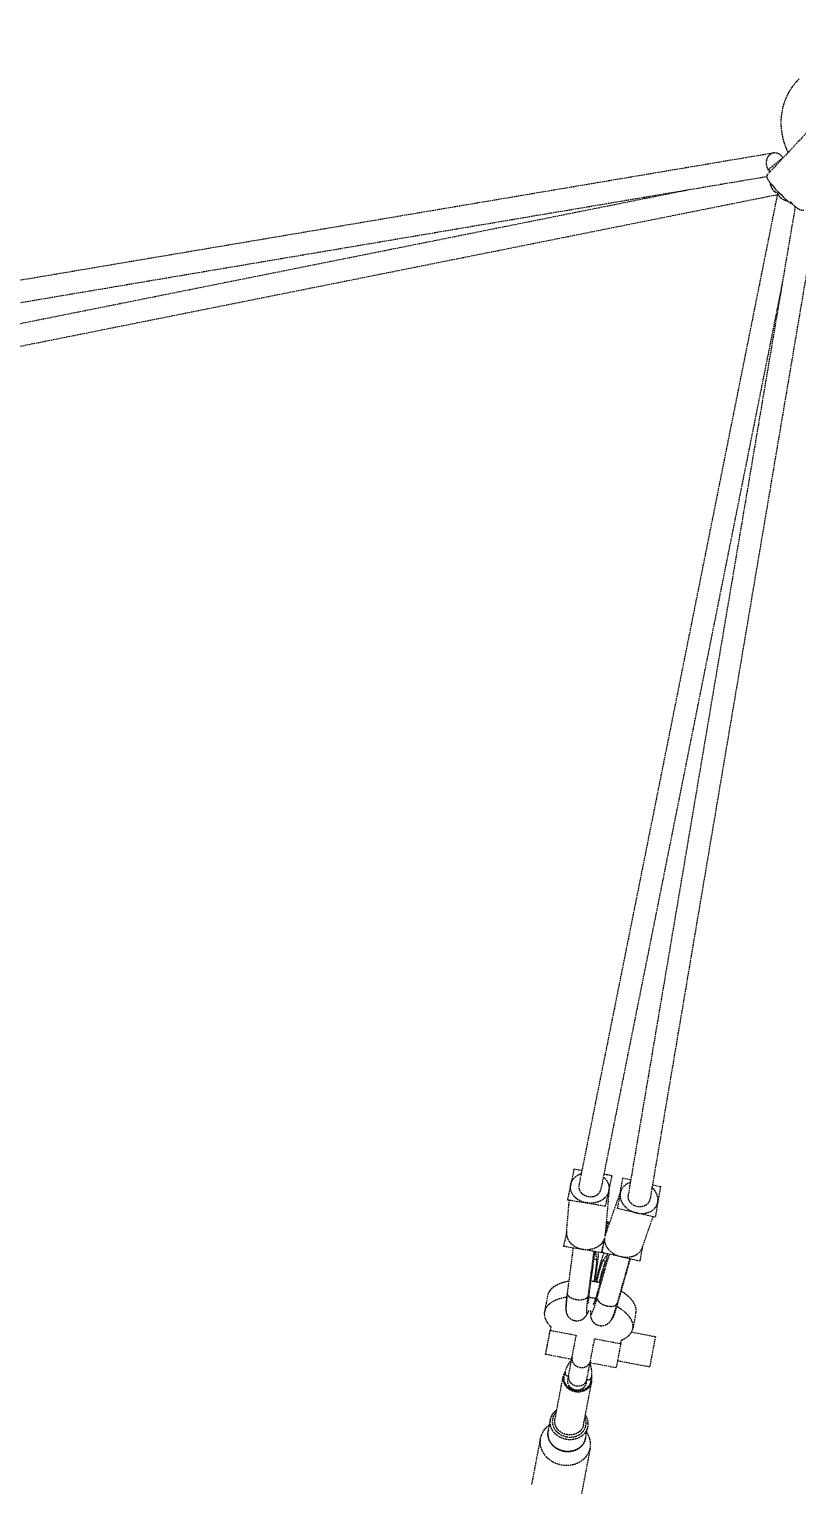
# Model space of a CAD drawing. Header units: millimetres. Extents: x -6347 to 5606, y -5931 to 5534.
# Drawn here: x -2863 to -2208, y -3395 to -2152 of the extents above; entities that cross this region are included whole.
import ezdxf

# ---------------------------------------------------------------- set-up
doc = ezdxf.new("R2010")
doc.units = ezdxf.units.MM
doc.linetypes.add('HIDDEN', pattern=[1.905, 1.27, -0.635])
for name, color, linetype in [('DIKOM_ОБЪЕКТ', 7, 'Continuous'), ('DIKOM_РАЗМЕР_ЗОНА', 7, 'Continuous'), ('DIKOM_РАЗМЕР_ОБЪЕКТА', 7, 'Continuous')]:
    doc.layers.add(name, color=color, linetype=linetype)
doc.styles.add('style1', font='arialbd.ttf', dxfattribs={"width": 0.8})
doc.dimstyles.new('1-50', dxfattribs={"dimtxt": 300, "dimasz": 200, "dimexe": 100, "dimexo": 0, "dimgap": 100, "dimtad": 1, "dimtxsty": 'style1', "dimcen": 200, "dimclrd": 7, "dimclre": 7, "dimclrt": 7, "dimadec": 1, "dimazin": 2, "dimtfac": 1, "dimtmove": 0, "dimatfit": 2, "dimfxl": 0, "dimlwd": 25, "dimlwe": 18, "dimarcsym": 0})

# ---------------------------------------------------------------- blocks, each defined once
blk = doc.blocks.new('*D0')
at = {"layer": 'Defpoints', "color": 0, "transparency": 16777216}
for p in [(-3488.6, -2503.9), (4111.4, -2503.9), (4111.4, -3982.7)]:
    blk.add_point(p, dxfattribs=at)
at = {"layer": 'DIKOM_РАЗМЕР_ОБЪЕКТА', "color": 7, "lineweight": 18, "transparency": 16777216}
for p, q in [((-3488.6, -2503.9), (-3488.6, -4082.7)), ((4111.4, -2503.9), (4111.4, -4082.7))]:
    blk.add_line(p, q, dxfattribs=at)
at = {"layer": 'DIKOM_РАЗМЕР_ОБЪЕКТА', "color": 7, "lineweight": 25, "transparency": 16777216}
blk.add_line((-3288.6, -3982.7), (3911.4, -3982.7), dxfattribs=at)
at = {"layer": 'DIKOM_РАЗМЕР_ОБЪЕКТА', "color": 7, "transparency": 16777216}
for points in [[(-3288.6, -3949.3), (-3288.6, -4016), (-3488.6, -3982.7)], [(3911.4, -3949.3), (3911.4, -4016), (4111.4, -3982.7)]]:
    blk.add_solid(points, dxfattribs=at)
at = {"layer": 'DIKOM_РАЗМЕР_ОБЪЕКТА', "color": 7, "transparency": 16777216, "insert": (275.1, -3652.9), "char_height": 300, "attachment_point": 5, "style": 'style1'}
blk.add_mtext('{\\fArial|b0|i0|c204|p34;\\H1.5x;7600}', dxfattribs=at)
blk = doc.blocks.new('*D1')
at = {"layer": 'Defpoints', "color": 0, "transparency": 16777216}
for p in [(-3966.8, 4036.4), (-2434.4, 4036.4), (-2443.9, -3563.6)]:
    blk.add_point(p, dxfattribs=at)
at = {"layer": 'DIKOM_РАЗМЕР_ОБЪЕКТА', "color": 7, "lineweight": 18, "transparency": 16777216}
for p, q in [((-2434.4, 4036.4), (-4066.8, 4036.4)), ((-2443.9, -3563.6), (-4066.8, -3563.6))]:
    blk.add_line(p, q, dxfattribs=at)
at = {"layer": 'DIKOM_РАЗМЕР_ОБЪЕКТА', "color": 7, "lineweight": 25, "transparency": 16777216}
blk.add_line((-3966.8, -3363.6), (-3966.8, 3836.4), dxfattribs=at)
at = {"layer": 'DIKOM_РАЗМЕР_ОБЪЕКТА', "color": 7, "transparency": 16777216}
for points in [[(-4000.2, 3836.4), (-3933.5, 3836.4), (-3966.8, 4036.4)], [(-4000.2, -3363.6), (-3933.5, -3363.6), (-3966.8, -3563.6)]]:
    blk.add_solid(points, dxfattribs=at)
at = {"layer": 'DIKOM_РАЗМЕР_ОБЪЕКТА', "color": 7, "transparency": 16777216, "insert": (-4296.6, 234), "char_height": 300, "attachment_point": 5, "rotation": 90, "style": 'style1'}
blk.add_mtext('{\\fArial|b0|i0|c204|p34;\\H1.5x;7600}', dxfattribs=at)
blk = doc.blocks.new('*D3')
at = {"layer": 'Defpoints', "color": 0, "transparency": 16777216}
for p in [(-4990.7, -3057.7), (5606.2, -3057.7), (-4990.7, -5831.4)]:
    blk.add_point(p, dxfattribs=at)
at = {"layer": 'DIKOM_РАЗМЕР_ЗОНА', "color": 7, "lineweight": 18, "transparency": 16777216}
for p, q in [((-4990.7, -3057.7), (-4990.7, -5931.4)), ((5606.2, -3057.7), (5606.2, -5931.4))]:
    blk.add_line(p, q, dxfattribs=at)
at = {"layer": 'DIKOM_РАЗМЕР_ЗОНА', "color": 7, "lineweight": 25, "transparency": 16777216}
blk.add_line((5406.2, -5831.4), (-4790.7, -5831.4), dxfattribs=at)
at = {"layer": 'DIKOM_РАЗМЕР_ЗОНА', "color": 7, "transparency": 16777216}
for points in [[(-4790.7, -5798.1), (-4790.7, -5864.7), (-4990.7, -5831.4)], [(5406.2, -5798.1), (5406.2, -5864.7), (5606.2, -5831.4)]]:
    blk.add_solid(points, dxfattribs=at)
at = {"layer": 'DIKOM_РАЗМЕР_ЗОНА', "color": 7, "transparency": 16777216, "insert": (307.7, -5501.6), "char_height": 300, "attachment_point": 5, "style": 'style1'}
blk.add_mtext('{\\fArial|b0|i0|c204|p34;\\H1.5x;10600}', dxfattribs=at)

msp = doc.modelspace()

# ---------------------------------------------------------------- linework, layer by layer
at = {"layer": 'DIKOM_ОБЪЕКТ', "color": 7, "linetype": 'HIDDEN', "lineweight": 15}
for p, q in [((-2159.166, -2197.724), (-2233.035, -2276.579)), ((-3082.384, -2402.027), (-2227.772, -2257.642)), ((-2231.799, -2271.808), (-2219.907, -2262.109)), ((-3078.881, -2420.717), (-2233.37, -2277.869)), ((-3073.889, -2444.081), (-2300.886, -2289.276)), ((-3070.488, -2462.789), (-2224.289, -2293.326)), ((-2224.289, -2293.326), (-2393.752, -3139.525)), ((-2188.605, -2296.809), (-2332.99, -3151.421)), ((-2209.014, -2303.48), (-2351.68, -3147.918)), ((-2220.239, -2369.923), (-2375.044, -3142.926)), ((-2397.924, -3125.698), (-2403.503, -3151.629)), ((-2391.209, -3126.825), (-2397.924, -3125.698)), ((-2365.359, -3131.153), (-2372.449, -3129.969)), ((-2370.939, -3157.085), (-2365.359, -3131.153)), ((-2368.019, -3143.517), (-2371.248, -3181.919)), ((-2360.628, -3159.205), (-2356.22, -3133.031)), ((-2356.22, -3133.031), (-2349.431, -3134.606)), ((-2330.875, -3138.903), (-2324.099, -3140.469)), ((-2324.099, -3140.469), (-2328.507, -3166.644)), ((-2404.234, -3179.592), (-2401.905, -3151.896)), ((-2403.503, -3151.629), (-2387.22, -3154.35)), ((-2387.22, -3154.35), (-2370.939, -3157.085)), ((-2371.097, -3181.987), (-2358.283, -3145.28)), ((-2344.566, -3162.918), (-2360.628, -3159.205)), ((-2328.507, -3166.644), (-2344.566, -3162.918)), ((-2330.554, -3166.169), (-2339.883, -3192.894)), ((-2404.171, -3178.852), (-2406.832, -3191.215)), ((-2371.248, -3181.919), (-2369.348, -3170.639)), ((-2371.107, -3181.985), (-2368.687, -3170.739)), ((-2368.687, -3170.739), (-2370.286, -3170.472)), ((-2369.348, -3170.639), (-2367.301, -3171.114)), ((-2406.832, -3191.215), (-2390.548, -3193.936)), ((-2398.645, -3192.583), (-2403.763, -3231.797)), ((-2390.548, -3193.936), (-2374.267, -3196.671)), ((-2374.267, -3196.671), (-2371.644, -3184.479)), ((-2373.756, -3196.813), (-2371.674, -3184.451)), ((-2339.572, -3192.003), (-2341.635, -3204.251)), ((-2385.858, -3234.794), (-2380.738, -3195.584)), ((-2384.584, -3230.054), (-2380.78, -3201.532)), ((-2380.911, -3202.519), (-2378.738, -3202.883)), ((-2380.78, -3201.532), (-2379.551, -3195.82)), ((-2379.551, -3195.82), (-2378.738, -3202.883)), ((-2378.402, -3236.303), (-2367.645, -3198.226)), ((-2377.908, -3231.404), (-2370.184, -3203.671)), ((-2357.694, -3200.526), (-2373.756, -3196.813)), ((-2369.212, -3197.905), (-2373.289, -3203.978)), ((-2370.776, -3204.561), (-2373.289, -3203.978)), ((-2370.18, -3203.673), (-2370.775, -3204.56)), ((-2370.183, -3203.671), (-2369.212, -3197.905)), ((-2350.421, -3202.213), (-2361.182, -3240.286)), ((-2349.982, -3202.315), (-2360.742, -3240.395)), ((-2341.635, -3204.251), (-2357.694, -3200.526)), ((-2403.313, -3231.872), (-2403.763, -3231.797)), ((-2420.484, -3233.617), (-2423.046, -3247.087)), ((-2385.858, -3234.794), (-2386.304, -3234.719)), ((-2378.402, -3236.303), (-2377.962, -3236.405)), ((-2361.185, -3240.292), (-2360.742, -3240.395)), ((-2404.475, -3245.989), (-2404.614, -3245.966)), ((-2386.713, -3248.965), (-2386.851, -3248.942)), ((-2345.037, -3247.97), (-2347.599, -3261.439)), ((-2417.616, -3260.177), (-2418.182, -3263.151)), ((-2418.182, -3263.151), (-2395.958, -3267.379)), ((-2399.599, -3286.518), (-2395.897, -3267.058)), ((-2348.716, -3264.634), (-2328.394, -3268.5)), ((-2328.394, -3268.5), (-2333.018, -3292.808)), ((-2383.886, -3289.508), (-2380.184, -3270.047)), ((-2380.245, -3270.368), (-2358.022, -3274.596)), ((-2358.022, -3274.596), (-2361.95, -3295.246)), ((-2358.022, -3274.596), (-2357.456, -3271.621)), ((-2399.893, -3288.03), (-2422.11, -3283.804)), ((-2402.588, -3302.231), (-2399.657, -3286.822)), ((-2386.875, -3305.22), (-2383.944, -3289.811)), ((-2361.951, -3295.248), (-2384.168, -3291.022)), ((-2333.35, -3294.553), (-2360.825, -3289.327)), ((-2414.14, -3339.404), (-2407.134, -3302.572)), ((-2405.417, -3298.378), (-2406.247, -3302.74)), ((-2403.101, -3304.929), (-2402.646, -3302.535)), ((-2387.389, -3307.918), (-2386.933, -3305.524)), ((-2382.83, -3302.675), (-2383.659, -3307.037)), ((-2389.779, -3344.038), (-2382.772, -3307.206)), ((-2419.922, -3349.523), (-2418.017, -3339.508)), ((-2426.733, -3355.839), (-2434.218, -3395.186)), ((-2418.927, -3344.182), (-2418.903, -3344.166)), ((-2388.117, -3355.573), (-2386.212, -3345.558)), ((-2387.098, -3350.217), (-2387.081, -3350.24)), ((-2384.101, -3363.949), (-2391.586, -3403.296))]:
    msp.add_line(p, q, dxfattribs=at)
for centre, radius, start, end in [((-2361.147, -3185.471), 10.542, 160.704668, 164.787697), ((-2392.099, -3305.452), 9.498, 349.351776, 14.533311), ((-2405.848, -3341.864), 12.398, 154.062449, 157.165344), ((-2398.395, -3343.281), 12.398, 1.293233, 4.396128)]:
    msp.add_arc(centre, radius, start, end, dxfattribs=at)
for points, weights in [([(-2215.021, -2257.349), (-2232.498, -2221.408), (-2205.762, -2194.609)], [0.894651897157, 0.775972871531, 1]), ([(-2227.437, -2257.585), (-2222.434, -2256.74), (-2219.528, -2262.16)], [1, 0.784063666641, 0.886526647909]), ([(-2404.234, -3179.592), (-2405.233, -3191.476), (-2390.548, -3193.936)], [0.961320503962, 0.727926449381, 1]), ([(-2371.32, -3182.704), (-2371.3, -3182.534), (-2371.285, -3182.362)], [0.970429274114, 0.965782516, 0.961320503962]), ([(-2390.548, -3193.936), (-2374.983, -3196.544), (-2371.626, -3184.278)], [1, 0.716255581437, 0.982273942578]), ([(-2357.694, -3200.526), (-2373.047, -3196.97), (-2371.627, -3184.315)], [1, 0.716259694274, 0.982266230892]), ([(-2339.886, -3192.903), (-2343.69, -3203.768), (-2357.694, -3200.526)], [0.950231035084, 0.73456552045, 1]), ([(-2395.873, -3237.12), (-2403.634, -3235.819), (-2403.314, -3231.872)], [1, 0.726609839127, 0.963591207953]), ([(-2385.301, -3239.987), (-2385.783, -3239.038), (-2384.584, -3230.054)], [0.997283249175, 0.878663298782, 1]), ([(-2386.304, -3234.719), (-2388.108, -3238.42), (-2395.873, -3237.12)], [0.963777950998, 0.726502287882, 1]), ([(-2377.962, -3236.405), (-2377.585, -3240.544), (-2369.926, -3242.318)], [0.963777948469, 0.72650228934, 1]), ([(-2369.926, -3242.318), (-2362.27, -3244.09), (-2361.184, -3240.292)], [1, 0.726608247817, 0.963593966745]), ([(-2399.599, -3286.518), (-2400.894, -3293.322), (-2393.037, -3294.817)], [1, 0.707106781187, 1]), ([(-2393.037, -3294.817), (-2385.181, -3296.311), (-2383.886, -3289.508)], [1, 0.707106781187, 1]), ([(-2333.018, -3292.808), (-2333.353, -3294.568), (-2333.35, -3294.553)], [1, 0.899317956033, 0.867854817293]), ([(-2396.814, -3314.669), (-2408.107, -3312.521), (-2406.247, -3302.74)], [1, 0.707106781187, 1]), ([(-2402.588, -3302.231), (-2403.883, -3309.035), (-2396.026, -3310.53)], [1, 0.707106781187, 1]), ([(-2396.026, -3310.53), (-2388.17, -3312.024), (-2386.875, -3305.22)], [1, 0.707106781187, 1]), ([(-2396.96, -3315.441), (-2384.774, -3317.761), (-2382.764, -3307.207)], [1, 0.707106781187, 1]), ([(-2383.659, -3307.037), (-2385.52, -3316.818), (-2396.814, -3314.669)], [1, 0.707106781187, 1]), ([(-2404.734, -3356.305), (-2420.637, -3353.28), (-2418.017, -3339.508)], [1, 0.707106781187, 1]), ([(-2403.967, -3352.273), (-2416.154, -3349.957), (-2414.149, -3339.402)], [1, 0.707106781187, 1]), ([(-2389.771, -3344.04), (-2391.781, -3354.593), (-2403.967, -3352.273)], [1, 0.707106781187, 1]), ([(-2406.639, -3366.32), (-2422.542, -3363.295), (-2419.922, -3349.523)], [1, 0.707106781187, 1]), ([(-2388.117, -3355.573), (-2390.737, -3369.345), (-2406.639, -3366.32)], [1, 0.707106781187, 1]), ([(-2386.212, -3345.558), (-2388.831, -3359.33), (-2404.734, -3356.305)], [1, 0.707106781187, 1])]:
    msp.add_rational_spline(points, weights, degree=2, dxfattribs=at)
for points, weights, degree, knots in [([(-2230.589, -2273.968), (-2232.799, -2271.65), (-2233.377, -2268.23), (-2234.96, -2258.857), (-2227.437, -2257.585)], [0.855119622063, 0.868698333259, 1, 0.707106781187, 1], 2, [-62.29048944, -62.29048944, -62.29048944, -54.19247327, -54.19247327, -36.12831552, -36.12831552, -36.12831552]), ([(-2233.035, -2276.579), (-2235.257, -2278.951), (-2228.319, -2285.45), (-2228.284, -2285.483), (-2228.249, -2285.515)], [1, 0.707106781186, 1, 0.997912272631, 0.995854307682], 2, [36.12831552, 36.12831552, 36.12831552, 54.19247327, 54.19247327, 54.32123364, 54.32123364, 54.32123364]), ([(-2223.476, -2292.513), (-2228.708, -2291.166), (-2229.988, -2284.773), (-2230.11, -2284.161), (-2230.168, -2283.541)], [0.89176808314, 0.77874421901, 1, 0.998620648369, 1], 2, [-67.83839976, -67.83839976, -67.83839976, -54.19247327, -54.19247327, -52.94720995, -52.94720995, -52.94720995]), ([(-2228.249, -2285.515), (-2226.895, -2287.887), (-2224.474, -2290.276), (-2222.724, -2292.018), (-2220.666, -2293.381)], [0.855611433733, 0.870914077212, 1, 0.995100431487, 1], 2, [46.23111287, 46.23111287, 46.23111287, 54.19247327, 54.19247327, 59.11384713, 59.11384713, 59.11384713]), ([(-2215.054, -2299.141), (-2215.396, -2299.093), (-2215.735, -2299.025), (-2222.129, -2297.745), (-2223.476, -2292.513)], [1, 0.999575728126, 1, 0.778744219034, 0.891768083115], 2, [0, 0, 0, 0.69185878, 0.69185878, 14.33778527, 14.33778527, 14.33778527]), ([(-2220.666, -2293.381), (-2219.298, -2295.317), (-2217.591, -2296.963), (-2214.26, -2300.201), (-2211.339, -2301.292)], [1, 0.995564497329, 1, 0.831628021581, 0.856835964415], 2, [0, 0, 0, 4.72726374, 4.72726374, 15.1115874, 15.1115874, 15.1115874]), ([(-2213.082, -2299.25), (-2211.965, -2300.703), (-2210.657, -2301.987), (-2203.885, -2308.658), (-2201.604, -2306.342)], [1, 0.997561124091, 1, 0.707106781187, 1], 2, [0, 0, 0, 3.65946616, 3.65946616, 21.72362392, 21.72362392, 21.72362392]), ([(-2387.22, -3154.35), (-2403.494, -3151.624), (-2400.705, -3138.665), (-2399.28, -3132.041), (-2391.703, -3129.291)], [1, 0.707106781187, 1, 0.825266909139, 0.859016986072], 2, [62.83185307, 62.83185307, 62.83185307, 94.24777961, 94.24777961, 112.98977018, 112.98977018, 112.98977018]), ([(-2372.908, -3132.261), (-2366.691, -3137.305), (-2368.157, -3144.118), (-2370.945, -3157.077), (-2387.22, -3154.35)], [0.860710725622, 0.821177976352, 1, 0.707106781187, 1], 2, [12.23535424, 12.23535424, 12.23535424, 31.41592654, 31.41592654, 62.83185307, 62.83185307, 62.83185307]), ([(-2393.752, -3139.525), (-2395.245, -3146.98), (-2385.924, -3148.847), (-2376.603, -3150.713), (-2375.11, -3143.258)], [1, 0.707106781187, 1, 0.707106781187, 1], 2, [72.25663103, 72.25663103, 72.25663103, 90.32078879, 90.32078879, 108.38494655, 108.38494655, 108.38494655]), ([(-2349.838, -3137.012), (-2357.277, -3139.352), (-2358.416, -3146.12), (-2360.619, -3159.201), (-2344.566, -3162.918)], [0.85972093963, 0.823499827663, 1, 0.707106781187, 1], 2, [12.4843976, 12.4843976, 12.4843976, 31.41592654, 31.41592654, 62.83185307, 62.83185307, 62.83185307]), ([(-2344.566, -3162.918), (-2328.514, -3166.635), (-2326.311, -3153.555), (-2325.172, -3146.793), (-2331.283, -3141.316)], [1, 0.707106781187, 1, 0.823650973191, 0.859659059889], 2, [62.83185307, 62.83185307, 62.83185307, 94.24777961, 94.24777961, 113.16309657, 113.16309657, 113.16309657]), ([(-2351.737, -3148.254), (-2353.008, -3155.778), (-2343.635, -3157.361), (-2334.262, -3158.945), (-2332.99, -3151.421)], [1, 0.707106781187, 1, 0.707106781187, 1], 2, [72.25663103, 72.25663103, 72.25663103, 90.32078879, 90.32078879, 108.38494655, 108.38494655, 108.38494655]), ([(-2383.012, -3218.305), (-2382.701, -3216.347), (-2382.419, -3214.384), (-2381.852, -3210.538), (-2381.465, -3206.669)], [1, 0.999975095848, 1, 0.999731288833, 1], 2, [0, 0, 0, 3.96566142, 3.96566142, 11.74086274, 11.74086274, 11.74086274]), ([(-2378.738, -3202.883), (-2378.479, -3205.136), (-2379.871, -3214.813), (-2380.363, -3218.224), (-2380.936, -3221.623)], [1, 0.877289544061, 1, 0.999931093529, 1], 2, [-118.74503737, -118.74503737, -118.74503737, -95.63281459, -95.63281459, -88.73997505, -88.73997505, -88.73997505]), ([(-2377.134, -3196.189), (-2377.299, -3201.144), (-2378.881, -3212.075), (-2379.582, -3216.904), (-2380.392, -3221.715)], [0.961094151977, 0.90454754035, 1, 0.999936668219, 1], 2, [6.85564594, 6.85564594, 6.85564594, 33.6395838, 33.6395838, 43.39688796, 43.39688796, 43.39688796]), ([(-2372.349, -3197.138), (-2374.304, -3201.727), (-2377.115, -3212.426), (-2378.35, -3217.138), (-2379.445, -3221.885)], [0.96122019767, 0.904441314684, 1, 0.999889771302, 1], 2, [6.82583904, 6.82583904, 6.82583904, 33.6395838, 33.6395838, 43.38186882, 43.38186882, 43.38186882]), ([(-2373.289, -3203.978), (-2374.59, -3205.916), (-2377.085, -3215.371), (-2377.958, -3218.684), (-2378.727, -3222.023)], [1, 0.877289544061, 1, 0.999881004319, 1], 2, [-118.74503737, -118.74503737, -118.74503737, -95.63281459, -95.63281459, -88.78068337, -88.78068337, -88.78068337]), ([(-2376.204, -3222.562), (-2375.439, -3219.244), (-2374.572, -3215.951), (-2372.076, -3206.496), (-2370.775, -3204.56)], [1, 0.999882362294, 1, 0.877289544061, 1], 2, [0, 0, 0, 6.81001773, 6.81001773, 29.92224051, 29.92224051, 29.92224051]), ([(-2402.404, -3221.383), (-2410.155, -3222.699), (-2414.941, -3225.974), (-2419.639, -3229.189), (-2420.484, -3233.617)], [0.926715377208, 0.936249987292, 1, 0.937351019245, 0.927060895284], 2, [-116.32062387, -116.32062387, -116.32062387, -94.4077034, -94.4077034, -72.87324285, -72.87324285, -72.87324285]), ([(-2403.763, -3231.797), (-2405.478, -3244.842), (-2404.711, -3245.899), (-2404.615, -3246.031), (-2404.478, -3245.913)], [1, 0.88011542477, 1, 0.983342119796, 0.971313441846], 2, [0, 0, 0, 33.6395838, 33.6395838, 38.31378109, 38.31378109, 38.31378109]), ([(-2375.492, -3222.731), (-2377.323, -3222.288), (-2379.173, -3221.937), (-2381.282, -3221.535), (-2383.41, -3221.253)], [1, 0.999697527375, 1, 0.999606292502, 1], 2, [0, 0, 0, 3.76607677, 3.76607677, 8.0587321, 8.0587321, 8.0587321]), ([(-2381.47, -3240.825), (-2381.415, -3240.827), (-2381.367, -3240.798), (-2380.372, -3240.252), (-2377.908, -3231.404)], [1, 0.957564741852, 1, 0.877289544061, 1], 2, [0, 0, 0, 0.10712226, 0.10712226, 23.21934505, 23.21934505, 23.21934505]), ([(-2345.037, -3247.97), (-2344.197, -3243.541), (-2347.386, -3238.825), (-2350.728, -3233.883), (-2357.728, -3229.731)], [0.927060895284, 0.937351019244, 1, 0.93453949518, 0.926242756834], 2, [-219.00873847, -219.00873847, -219.00873847, -197.47427793, -197.47427793, -174.97340655, -174.97340655, -174.97340655]), ([(-2404.161, -3234.964), (-2412.487, -3236.228), (-2417.551, -3239.693), (-2429.947, -3248.176), (-2417.616, -3260.177)], [0.925843774908, 0.932807696345, 1, 0.850077139573, 1], 2, [-117.50384948, -117.50384948, -117.50384948, -94.4077034, -94.4077034, -42.87441613, -42.87441613, -42.87441613]), ([(-2396.96, -3255.21), (-2399.077, -3254.852), (-2400.935, -3253.778), (-2402.301, -3252.123), (-2402.439, -3251.956), (-2402.571, -3251.784), (-2402.696, -3251.607), (-2402.971, -3251.22), (-2403.44, -3250.44), (-2403.969, -3249.137), (-2404.328, -3247.732), (-2404.495, -3246.11), (-2404.513, -3244.164), (-2404.315, -3240.386), (-2403.975, -3237.234), (-2403.698, -3234.896)], [1, 0.95805696044, 0.95805696044, 1, 0.999560891291, 0.999560891291, 1, 1, 1, 1, 1, 1, 1, 1, 1, 1], 3, [0, 0, 0, 0, 6.30195141, 6.30195141, 6.30195141, 6.95134652, 6.95134652, 6.95134652, 8.37802605, 9.67025418, 11.16273177, 12.71455753, 14.55298041, 16.99693589, 24.06088091, 24.06088091, 24.06088091, 24.06088091]), ([(-2385.462, -3246.177), (-2386.426, -3249.422), (-2386.807, -3248.897), (-2387.574, -3247.84), (-2385.858, -3234.794)], [0.940249165869, 0.936670063901, 1, 0.880115424696, 1], 2, [83.14838614, 83.14838614, 83.14838614, 100.9187514, 100.9187514, 134.5583352, 134.5583352, 134.5583352]), ([(-2379.332, -3236.162), (-2380.553, -3235.889), (-2381.783, -3235.655), (-2383.474, -3235.333), (-2385.179, -3235.087)], [1, 0.999866918983, 1, 0.999747348381, 1], 2, [0, 0, 0, 2.50243587, 2.50243587, 5.94617223, 5.94617223, 5.94617223]), ([(-2383.834, -3246.336), (-2384.088, -3249.908), (-2383.372, -3249.594), (-2381.966, -3248.977), (-2378.402, -3236.303)], [0.940466472257, 0.935107762448, 1, 0.880115424696, 1], 2, [82.71000472, 82.71000472, 82.71000472, 100.9187514, 100.9187514, 134.5583352, 134.5583352, 134.5583352]), ([(-2361.231, -3240.46), (-2361.645, -3241.929), (-2362.397, -3244.504), (-2363.52, -3248.004), (-2364.516, -3250.767), (-2365.654, -3253.497), (-2367.152, -3256.11), (-2368.817, -3257.613), (-2369.687, -3258.152), (-2370.219, -3258.487), (-2370.783, -3258.765), (-2371.373, -3258.983), (-2373.012, -3259.589), (-2374.757, -3259.701), (-2376.461, -3259.308)], [1, 1, 1, 1, 1, 1, 1, 1, 1, 0.996408190582, 0.996408190582, 1, 0.972070519493, 0.972070519493, 1], 3, [0, 0, 0, 0, 4.57725479, 8.04312032, 11.03308484, 13.37873323, 16.92406049, 20.0002003, 20.0002003, 20.0002003, 21.88293531, 21.88293531, 21.88293531, 27.0536238, 27.0536238, 27.0536238, 27.0536238]), ([(-2360.742, -3240.395), (-2364.306, -3253.068), (-2365.712, -3253.685), (-2365.781, -3253.718), (-2365.856, -3253.704)], [1, 0.88011542477, 1, 0.949152553908, 1], 2, [0, 0, 0, 33.6395838, 33.6395838, 33.78805579, 33.78805579, 33.78805579]), ([(-2357.456, -3271.621), (-2341.58, -3264.986), (-2349.996, -3252.544), (-2353.613, -3247.195), (-2361.438, -3242.816)], [1, 0.850077139573, 1, 0.929527915448, 0.925307431045], 2, [-249.0075652, -249.0075652, -249.0075652, -197.47427793, -197.47427793, -173.25076614, -173.25076614, -173.25076614]), ([(-2386.851, -3248.942), (-2386.956, -3249.205), (-2387.168, -3249.7), (-2387.625, -3250.618), (-2388.535, -3252.07), (-2389.577, -3253.111), (-2390.363, -3253.673), (-2392.296, -3255.062), (-2394.613, -3255.602), (-2396.96, -3255.21)], [1, 1, 1, 1, 1, 1, 1, 0.948894314775, 0.948894314775, 1], 3, [0, 0, 0, 0, 0.85170846, 1.6126306, 3.07664729, 5.97794697, 5.97794697, 5.97794697, 12.93009726, 12.93009726, 12.93009726, 12.93009726]), ([(-2376.461, -3259.308), (-2378.812, -3258.76), (-2380.772, -3257.349), (-2382.037, -3255.292), (-2382.549, -3254.466), (-2382.878, -3253.649), (-2383.361, -3251.954), (-2383.454, -3251.191), (-2383.527, -3250.198), (-2383.54, -3249.899), (-2383.546, -3249.604)], [1, 0.948638570294, 0.948638570294, 1, 1, 1, 1, 1, 1, 1, 1], 3, [0, 0, 0, 0, 7.05365335, 7.05365335, 7.05365335, 10.29643976, 10.29643976, 14.14944282, 14.14944282, 15.7665041, 15.7665041, 15.7665041, 15.7665041]), ([(-2422.11, -3283.8), (-2422.123, -3283.873), (-2421.943, -3282.927), (-2421.07, -3278.338), (-2418.182, -3263.151)], [0.917148615482, 0.944765743655, 1, 0.779062974618, 1], 2, [86.96206105, 86.96206105, 86.96206105, 94.86770296, 94.86770296, 126.49027061, 126.49027061, 126.49027061]), ([(-2399.89, -3288.029), (-2404.583, -3293.995), (-2405.371, -3298.137), (-2406.159, -3302.28), (-2402.559, -3302.076)], [0.995669931378, 0.918855680071, 1, 0.918814808734, 0.995747352024], 2, [-7.08182475, -7.08182475, -7.08182475, -6.28318531, -6.28318531, -5.4841436, -5.4841436, -5.4841436]), ([(-2386.846, -3305.065), (-2383.572, -3306.577), (-2382.784, -3302.434), (-2381.996, -3298.292), (-2384.171, -3291.02)], [0.995747352558, 0.918814808762, 1, 0.918858226113, 0.99566511187], 2, [-3.94063436, -3.94063436, -3.94063436, -3.14159265, -3.14159265, -2.34297827, -2.34297827, -2.34297827]), ([(-2405.493, -3298.78), (-2406.738, -3300.492), (-2407.138, -3302.571), (-2409.145, -3313.123), (-2396.96, -3315.441)], [1, 0.976040742694, 1, 0.707106781187, 1], 2, [0, 0, 0, 4.16553128, 4.16553128, 27.72747618, 27.72747618, 27.72747618]), ([(-2387.389, -3307.918), (-2388.008, -3311.172), (-2390.746, -3313.035), (-2393.485, -3314.899), (-2396.739, -3314.279), (-2399.994, -3313.66), (-2401.857, -3310.922), (-2403.72, -3308.183), (-2403.101, -3304.929)], [1, 0.9238794941, 1, 0.92387953251, 1, 0.923879532511, 1, 0.923879494102, 1], 2, [0, 0, 0, 6.28108417, 6.28108417, 12.56216826, 12.56216826, 18.84325234, 18.84325234, 25.12433651, 25.12433651, 25.12433651]), ([(-2418.017, -3339.508), (-2417.491, -3336.77), (-2415.873, -3334.5), (-2414.504, -3332.581), (-2412.583, -3331.217)], [1, 0.977005857713, 1, 0.986137143331, 1], 2, [0, 0, 0, 5.4899448, 5.4899448, 10.15914723, 10.15914723, 10.15914723]), ([(-2412.913, -3332.952), (-2415.576, -3335.523), (-2416.238, -3339.005), (-2418.59, -3351.37), (-2404.312, -3354.086)], [0.865597765457, 0.895551698431, 1, 0.707106781187, 1], 2, [128.24912914, 128.24912914, 128.24912914, 138.09856184, 138.09856184, 165.7182742, 165.7182742, 165.7182742]), ([(-2404.312, -3354.086), (-2390.034, -3356.803), (-2387.681, -3344.437), (-2387.019, -3340.955), (-2388.552, -3337.586)], [1, 0.707106781187, 1, 0.895551698425, 0.865597765454], 2, [55.23942473, 55.23942473, 55.23942473, 82.8591371, 82.8591371, 92.7085698, 92.7085698, 92.7085698]), ([(-2388.222, -3335.851), (-2386.936, -3337.826), (-2386.367, -3340.113), (-2385.695, -3342.818), (-2386.212, -3345.558)], [1, 0.986137143331, 1, 0.977005857714, 1], 2, [0, 0, 0, 4.66920242, 4.66920242, 10.15914723, 10.15914723, 10.15914723]), ([(-2418.927, -3344.182), (-2425.319, -3348.404), (-2426.655, -3355.429), (-2430.167, -3373.89), (-2408.851, -3377.945)], [0.854274163489, 0.863827374568, 1, 0.707106781187, 1], 2, [104.52945865, 104.52945865, 104.52945865, 123.69971593, 123.69971593, 164.93295458, 164.93295458, 164.93295458]), ([(-2419.645, -3348.067), (-2419.872, -3348.775), (-2420.011, -3349.506), (-2422.645, -3363.355), (-2406.654, -3366.397)], [1, 0.998154350877, 1, 0.707106781187, 1], 2, [0, 0, 0, 1.48609461, 1.48609461, 32.41890675, 32.41890675, 32.41890675]), ([(-2408.851, -3377.945), (-2387.534, -3382), (-2384.023, -3363.539), (-2382.686, -3356.514), (-2387.081, -3350.24)], [1, 0.707106781187, 1, 0.863827374568, 0.854274163489], 2, [0, 0, 0, 41.23323864, 41.23323864, 60.40349593, 60.40349593, 60.40349593]), ([(-2406.654, -3366.397), (-2390.663, -3369.439), (-2388.028, -3355.59), (-2387.889, -3354.859), (-2387.84, -3354.117)], [1, 0.707106781187, 1, 0.998154350877, 1], 2, [61.86562429, 61.86562429, 61.86562429, 92.79843643, 92.79843643, 94.28453104, 94.28453104, 94.28453104])]:
    msp.add_rational_spline(points, weights, degree=degree, knots=knots, dxfattribs=at)

# ---------------------------------------------------------------- dimensions: what is measured, and where the dimension line sits
at = {"layer": 'DIKOM_РАЗМЕР_ЗОНА'}
dim = msp.add_linear_dim(base=(-4990.749, -5831.402), p1=(5606.162, -3057.651), p2=(-4990.749, -3057.651), text='{\\fArial|b0|i0|c204|p34;\\H1.5x;10600}', dimstyle='1-50', dxfattribs=at)
dim.commit()
dim.dimension.update_dxf_attribs({"geometry": '*D3', "text_midpoint": (307.706, -5831.402), "dimtype": 160})
at = {"layer": 'DIKOM_РАЗМЕР_ОБЪЕКТА'}
dim = msp.add_linear_dim(base=(-3966.82, 4036.428), p1=(-2443.947, -3563.562), p2=(-2434.382, 4036.428), angle=90, text='{\\fArial|b0|i0|c204|p34;\\H1.5x;7600}', dimstyle='1-50', dxfattribs=at)
dim.commit()
dim.dimension.update_dxf_attribs({"geometry": '*D1', "text_midpoint": (-3966.82, 234.044), "dimtype": 160})
dim = msp.add_linear_dim(base=(4111.386, -3982.678), p1=(-3488.614, -2503.932), p2=(4111.386, -2503.932), text='{\\fArial|b0|i0|c204|p34;\\H1.5x;<>}', dimstyle='1-50', dxfattribs=at)
dim.commit()
dim.dimension.update_dxf_attribs({"geometry": '*D0', "text_midpoint": (275.108, -3982.678), "dimtype": 160})

doc.saveas('drawing.dxf')
